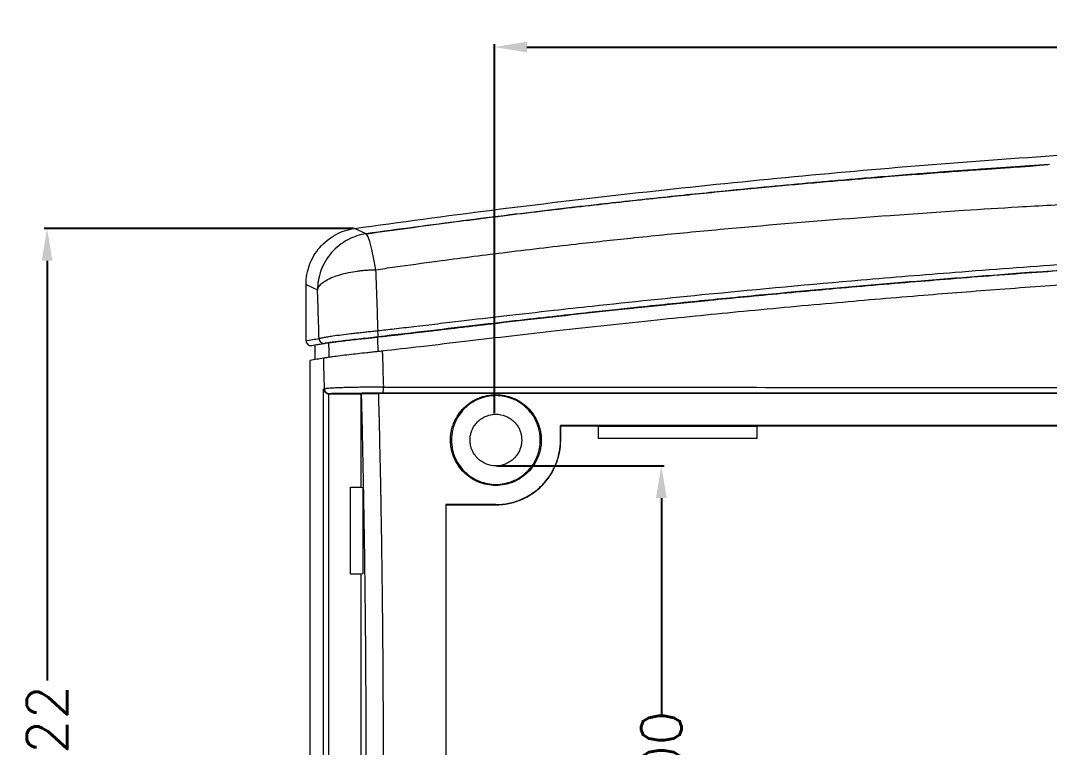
# Model space of a CAD drawing. Header units: inches. Extents: x 319 to 1827, y 1181 to 1488.
# Drawn here: x 372.8 to 436.6, y 1374.1 to 1419.2 of the extents above; entities that cross this region are included whole.
import ezdxf

# ---------------------------------------------------------------- set-up
doc = ezdxf.new("R2010")
doc.units = ezdxf.units.IN
doc.styles.get("Standard").update_dxf_attribs({"font": 'txt', "bigfont": 'gbcbig.shx'})
doc.dimstyles.new('2.5', dxfattribs={"dimtxt": 2.5, "dimasz": 2, "dimexe": 0.18, "dimexo": 0.0625, "dimgap": 0.09, "dimtad": 0, "dimzin": 0, "dimdsep": 46, "dimtxsty": 'Standard', "dimcen": 2, "dimclrd": 3, "dimclre": 3, "dimclrt": 256, "dimadec": 0, "dimazin": 0, "dimtfac": 1, "dimtofl": 0, "dimtmove": 0, "dimatfit": 3, "dimfxl": 1, "dimtolj": 1, "dimtzin": 0, "dimarcsym": 0})

# ---------------------------------------------------------------- blocks, each defined once
blk = doc.blocks.new('*D178')
at = {"color": 3, "lineweight": -2}
for p, q in [((393.458, 1406.308), (374.304, 1406.308)), ((374.484, 1404.308), (374.484, 1378.288)), ((374.484, 1342.087), (374.484, 1368.108)), ((393.458, 1340.087), (374.304, 1340.087))]:
    blk.add_line(p, q, dxfattribs=at)
at = {"color": 3}
for points in [[(374.15, 1404.308), (374.817, 1404.308), (374.484, 1406.308)], [(374.15, 1342.087), (374.817, 1342.087), (374.484, 1340.087)]]:
    blk.add_solid(points, dxfattribs=at)
at = {"layer": 'Defpoints', "color": 0}
for p in [(374.484, 1406.308), (393.52, 1406.308), (393.52, 1340.087)]:
    blk.add_point(p, dxfattribs=at)
at = {"insert": (374.484, 1373.198), "char_height": 2.5, "attachment_point": 5, "rotation": 90}
blk.add_mtext('\\A1;66.22', dxfattribs=at)
blk = doc.blocks.new('*D179')
at = {"color": 3, "lineweight": -2}
for p, q in [((402.2, 1394.858), (402.2, 1417.731)), ((529.476, 1401.01), (529.476, 1417.731)), ((404.2, 1417.551), (459.915, 1417.551)), ((527.476, 1417.551), (471.761, 1417.551))]:
    blk.add_line(p, q, dxfattribs=at)
at = {"color": 3}
for points in [[(404.2, 1417.884), (404.2, 1417.217), (402.2, 1417.551)], [(527.476, 1417.884), (527.476, 1417.217), (529.476, 1417.551)]]:
    blk.add_solid(points, dxfattribs=at)
at = {"layer": 'Defpoints', "color": 0}
for p in [(402.2, 1417.551), (529.476, 1400.948), (402.2, 1394.796)]:
    blk.add_point(p, dxfattribs=at)
at = {"insert": (465.838, 1417.551), "char_height": 2.5, "attachment_point": 5}
blk.add_mtext('\\A1;127.28', dxfattribs=at)
blk = doc.blocks.new('*D181')
at = {"color": 3, "lineweight": -2}
for p, q in [((402.338, 1391.598), (412.703, 1391.598)), ((412.523, 1389.598), (412.523, 1376.063)), ((412.523, 1353.598), (412.523, 1367.133)), ((402.338, 1351.598), (412.703, 1351.598))]:
    blk.add_line(p, q, dxfattribs=at)
at = {"color": 3}
for points in [[(412.19, 1389.598), (412.857, 1389.598), (412.523, 1391.598)], [(412.19, 1353.598), (412.857, 1353.598), (412.523, 1351.598)]]:
    blk.add_solid(points, dxfattribs=at)
at = {"layer": 'Defpoints', "color": 0}
for p in [(402.276, 1391.598), (412.523, 1391.598), (402.276, 1351.598)]:
    blk.add_point(p, dxfattribs=at)
at = {"insert": (412.523, 1371.598), "char_height": 2.5, "attachment_point": 5, "rotation": 90}
blk.add_mtext('\\A1;40.00', dxfattribs=at)

msp = doc.modelspace()

# ---------------------------------------------------------------- linework, layer by layer
at = {"color": 7, "linetype": 'Continuous', "lineweight": 15}
for p, q in [((394.25, 1405.978), (393.52, 1406.308)), ((390.52, 1402.837), (391.23, 1402.514)), ((390.52, 1399.353), (390.52, 1402.837)), ((391.073, 1399.093), (391.073, 1398.179)), ((390.769, 1348.271), (390.769, 1398.124)), ((391.606, 1396.361), (391.664, 1396.366)), ((391.606, 1350.034), (391.606, 1396.361)), ((391.931, 1396.063), (391.904, 1396.064)), ((391.904, 1396.064), (391.904, 1350.331)), ((391.963, 1396.066), (391.931, 1396.063)), ((391.931, 1396.063), (393.939, 1396.064)), ((393.939, 1396.064), (393.957, 1396.066)), ((393.939, 1390.268), (393.939, 1396.064)), ((393.957, 1396.066), (394.999, 1396.074)), ((406.276, 1394.098), (406.292, 1394.082)), ((408.576, 1394.082), (408.622, 1394.059)), ((408.622, 1394.059), (418.431, 1394.06)), ((408.625, 1393.298), (408.622, 1394.059)), ((418.431, 1394.06), (418.428, 1393.298)), ((418.431, 1394.06), (418.476, 1394.082)), ((406.292, 1393.198), (406.276, 1393.198)), ((418.428, 1393.298), (408.625, 1393.298)), ((393.276, 1384.887), (393.276, 1390.268)), ((393.276, 1390.268), (393.939, 1390.268)), ((393.939, 1390.268), (394.046, 1390.248)), ((394.046, 1390.248), (394.046, 1384.898)), ((399.176, 1389.198), (399.191, 1389.182)), ((402.276, 1389.198), (402.276, 1389.182)), ((393.939, 1384.887), (393.276, 1384.887)), ((394.046, 1384.898), (393.939, 1384.887)), ((393.939, 1361.508), (393.939, 1384.887))]:
    msp.add_line(p, q, dxfattribs=at)
for centre, radius, start, end in [((393.05, 1405.13), 1.469, 7.79352, 35.22904), ((393.538, 1399.697), 1.446, 355.4812, 11.05717), ((392.737, 1396.363), 2.573, 354.00766, 2.50178)]:
    msp.add_arc(centre, radius, start, end, dxfattribs=at)
for points, knots in [([(393.52, 1406.308), (399.189, 1407.108), (404.873, 1407.827), (416.272, 1409.107), (421.989, 1409.667), (433.43, 1410.615), (439.157, 1411.003), (450.623, 1411.62), (456.361, 1411.849), (467.846, 1412.221), (473.595, 1412.363), (485.089, 1412.555), (490.833, 1412.602), (502.317, 1412.584), (508.057, 1412.522), (519.516, 1412.227), (525.236, 1411.995), (530.946, 1411.619)], [0, 0, 0, 0, 0.125, 0.125, 0.25, 0.25, 0.375, 0.375, 0.5, 0.5, 0.625, 0.625, 0.75, 0.75, 0.875, 0.875, 1, 1, 1, 1]), ([(436.554, 1410.265), (436.146, 1410.239), (434.946, 1410.162), (433.305, 1410.048), (431.674, 1409.931), (430.465, 1409.841), (429.221, 1409.747), (427.777, 1409.634), (426.173, 1409.504), (424.579, 1409.371), (423.171, 1409.249), (421.862, 1409.133), (420.567, 1409.015), (419.227, 1408.89), (417.856, 1408.76), (416.305, 1408.607), (414.563, 1408.432), (412.574, 1408.224), (410.548, 1408.006), (408.261, 1407.751), (405.805, 1407.466), (403.046, 1407.134), (400.204, 1406.776), (397.237, 1406.389), (395.25, 1406.115), (394.25, 1405.978)], [0, 0, 0, 0, 0.028798, 0.08479, 0.115978, 0.144074, 0.170224, 0.203923, 0.246188, 0.283653, 0.316701, 0.345851, 0.376246, 0.4084, 0.440743, 0.473273, 0.518306, 0.564156, 0.614227, 0.66203, 0.726381, 0.788609, 0.858127, 0.928591, 1, 1, 1, 1]), ([(436.554, 1410.262), (436.409, 1410.251), (436.021, 1410.221), (435.42, 1410.156), (434.687, 1410.108), (433.85, 1410.051), (432.766, 1409.976), (431.419, 1409.881), (429.811, 1409.762), (427.936, 1409.619), (425.68, 1409.439), (423.014, 1409.215), (419.914, 1408.938), (416.47, 1408.61), (412.683, 1408.224), (408.555, 1407.774), (404.087, 1407.251), (399.284, 1406.65), (395.98, 1406.197), (394.271, 1405.962)], [0, 0, 0, 0, 0.010852, 0.029033, 0.043255, 0.062478, 0.088203, 0.119799, 0.15767, 0.201819, 0.252255, 0.31721, 0.390305, 0.471547, 0.560938, 0.658478, 0.764172, 0.878017, 1, 1, 1, 1]), ([(394.831, 1403.753), (395.224, 1403.809), (396.489, 1403.99), (399.109, 1404.351), (402.844, 1404.834), (406.847, 1405.308), (410.833, 1405.741), (414.649, 1406.121), (420.004, 1406.606), (425.538, 1407.048), (430.86, 1407.413), (434.856, 1407.661), (438.684, 1407.874), (444.232, 1408.147), (451.472, 1408.451), (459.192, 1408.705), (465.934, 1408.892), (472.463, 1409.049), (480.844, 1409.21), (489.997, 1409.311), (498.83, 1409.327), (507.14, 1409.272), (512.854, 1409.163), (516.212, 1409.064), (516.668, 1409.051), (517.425, 1409.027), (518.482, 1408.992), (519.838, 1408.943), (521.494, 1408.877), (523.447, 1408.791), (525.696, 1408.678), (528.241, 1408.533), (530.032, 1408.411), (530.977, 1408.347)], [0, 0, 0, 0, 0.008767, 0.028173, 0.058228, 0.091653, 0.116761, 0.146314, 0.175894, 0.234833, 0.268247, 0.293069, 0.322775, 0.352447, 0.415097, 0.481945, 0.522147, 0.563306, 0.625481, 0.706448, 0.764638, 0.819799, 0.889325, 0.890465, 0.893816, 0.899378, 0.907148, 0.917126, 0.929307, 0.943689, 0.960268, 0.97904, 1, 1, 1, 1]), ([(390.52, 1402.837), (390.52, 1403.048), (390.539, 1403.256), (390.613, 1403.665), (390.668, 1403.868), (390.814, 1404.261), (390.904, 1404.449), (391.115, 1404.807), (391.238, 1404.978), (391.511, 1405.295), (391.661, 1405.439), (391.983, 1405.7), (392.159, 1405.817), (392.524, 1406.017), (392.714, 1406.1), (393.108, 1406.23), (393.313, 1406.279), (393.52, 1406.308)], [0, 0, 0, 0, 0.125, 0.125, 0.25, 0.25, 0.375, 0.375, 0.5, 0.5, 0.625, 0.625, 0.75, 0.75, 0.875, 0.875, 1, 1, 1, 1]), ([(394.25, 1405.978), (393.872, 1405.925), (393.478, 1405.805), (392.732, 1405.412), (392.383, 1405.139), (391.809, 1404.481), (391.586, 1404.097), (391.298, 1403.304), (391.232, 1402.896), (391.23, 1402.514)], [0, 0, 0, 0, 0.25, 0.25, 0.5, 0.5, 0.75, 0.75, 1, 1, 1, 1]), ([(394.958, 1399.975), (395.294, 1400.013), (396.043, 1400.098), (397.279, 1400.244), (398.673, 1400.409), (400.523, 1400.628), (402.923, 1400.907), (405.618, 1401.213), (409.854, 1401.681), (416.193, 1402.337), (423.691, 1403.027), (431.022, 1403.629), (437.544, 1404.113), (444.411, 1404.565), (451.481, 1404.967), (457.903, 1405.27), (462.963, 1405.465), (468.018, 1405.629), (473.552, 1405.774), (480.094, 1405.892), (485.92, 1405.956), (492.399, 1405.977), (499.474, 1405.929), (506.774, 1405.807), (513.137, 1405.651), (517.882, 1405.488), (521.635, 1405.334), (524.415, 1405.213), (527.271, 1405.087), (529.161, 1405.008), (530.148, 1404.966)], [0, 0, 0, 0, 0.007516, 0.016715, 0.027595, 0.038614, 0.058016, 0.081096, 0.098667, 0.152357, 0.222072, 0.265188, 0.315012, 0.366721, 0.417378, 0.471642, 0.508929, 0.529403, 0.583555, 0.631466, 0.674272, 0.712604, 0.775008, 0.831078, 0.874438, 0.916155, 0.936444, 0.957874, 0.978011, 1, 1, 1, 1]), ([(394.831, 1403.753), (394.78, 1404.047), (394.726, 1404.34), (394.615, 1404.879), (394.559, 1405.126), (394.506, 1405.329)], [0, 0, 0, 0, 0.5, 0.5, 1, 1, 1, 1]), ([(394.986, 1399.612), (396.066, 1399.738), (398.119, 1399.976), (401.041, 1400.324), (403.648, 1400.624), (405.94, 1400.883), (407.916, 1401.101), (409.612, 1401.284), (412.005, 1401.538), (415.241, 1401.868), (420.506, 1402.376), (426.932, 1402.944), (436.38, 1403.697), (443.32, 1404.128), (447.741, 1404.403)], [0, 0, 0, 0, 0.0616754, 0.1172861, 0.1668682, 0.2104227, 0.2479504, 0.2794512, 0.3070354, 0.3842007, 0.4636143, 0.6064524, 0.7492836, 1, 1, 1, 1]), ([(530.133, 1403.697), (529.583, 1403.72), (528.506, 1403.765), (526.924, 1403.833), (525.409, 1403.899), (523.962, 1403.963), (521.728, 1404.06), (518.737, 1404.184), (513.87, 1404.36), (507.572, 1404.524), (501.277, 1404.633), (496.031, 1404.685), (490.986, 1404.709), (485.735, 1404.69), (480.691, 1404.631), (475.647, 1404.55), (469.512, 1404.412), (461.949, 1404.171), (454.372, 1403.845), (446.549, 1403.425), (439.578, 1402.977), (433.568, 1402.538), (428.554, 1402.145), (423.262, 1401.692), (417.767, 1401.186), (411.975, 1400.606), (407.185, 1400.093), (403.269, 1399.645), (400.458, 1399.314), (397.791, 1398.999), (396.033, 1398.798), (395.244, 1398.707)], [0, 0, 0, 0, 0.012274, 0.024044, 0.03531, 0.046071, 0.056327, 0.085123, 0.112707, 0.164689, 0.225165, 0.252593, 0.281216, 0.337223, 0.369199, 0.393175, 0.449195, 0.50533, 0.560984, 0.617333, 0.678987, 0.715804, 0.750915, 0.790445, 0.833527, 0.873231, 0.919507, 0.94036, 0.960687, 0.982347, 1, 1, 1, 1]), ([(391.23, 1402.514), (391.236, 1402.535), (391.247, 1402.575), (391.274, 1402.633), (391.338, 1402.746), (391.478, 1402.901), (391.769, 1403.104), (392.139, 1403.282), (392.611, 1403.447), (393.128, 1403.575), (393.604, 1403.657), (393.984, 1403.703), (394.269, 1403.728), (394.551, 1403.746), (394.738, 1403.751), (394.831, 1403.753)], [0, 0, 0, 0, 0.03345, 0.064391, 0.092824, 0.214083, 0.317011, 0.442567, 0.552284, 0.673737, 0.784298, 0.840039, 0.894874, 0.947425, 1, 1, 1, 1]), ([(394.831, 1403.753), (394.84, 1403.501), (394.858, 1402.998), (394.884, 1402.242), (394.909, 1401.487), (394.934, 1400.731), (394.95, 1400.227), (394.958, 1399.975)], [0, 0, 0, 0, 0.20139, 0.402088, 0.602091, 0.801396, 1, 1, 1, 1]), ([(394.98, 1399.583), (395.523, 1399.645), (396.572, 1399.764), (398.156, 1399.953), (399.533, 1400.116), (400.741, 1400.258), (401.751, 1400.376), (402.922, 1400.511), (405.821, 1400.843), (408.663, 1401.157), (411.286, 1401.433), (412.121, 1401.52), (412.962, 1401.607), (413.806, 1401.693), (414.655, 1401.778), (415.944, 1401.907), (417.715, 1402.079), (420.011, 1402.297), (422.44, 1402.519), (425, 1402.744), (427.568, 1402.962), (430.183, 1403.175), (432.787, 1403.379), (435.462, 1403.579), (437.43, 1403.721), (438.513, 1403.795), (438.707, 1403.808)], [0, 0, 0, 0, 0.0373741, 0.0722644, 0.1091062, 0.132232, 0.1553928, 0.1785869, 0.2128341, 0.354776, 0.3737971, 0.3929167, 0.412135, 0.4314525, 0.4508692, 0.4703852, 0.5198346, 0.5723108, 0.6278149, 0.6862895, 0.7476875, 0.8036926, 0.8653177, 0.9259306, 0.9867367, 1, 1, 1, 1]), ([(391.327, 1399.486), (391.319, 1399.739), (391.304, 1400.247), (391.28, 1401.005), (391.256, 1401.761), (391.239, 1402.263), (391.23, 1402.514)], [0, 0, 0, 0, 0.250022, 0.500014, 0.749998, 1, 1, 1, 1]), ([(391.327, 1399.486), (391.333, 1399.488), (391.346, 1399.493), (391.376, 1399.502), (391.411, 1399.512), (391.453, 1399.521), (391.5, 1399.532), (391.55, 1399.542), (391.657, 1399.563), (391.849, 1399.598), (392.211, 1399.656), (392.688, 1399.723), (393.191, 1399.784), (393.616, 1399.832), (393.945, 1399.869), (394.282, 1399.905), (394.621, 1399.94), (394.846, 1399.963), (394.958, 1399.975)], [0, 0, 0, 0, 0.034596, 0.068039, 0.100224, 0.131051, 0.16043, 0.188279, 0.214527, 0.319668, 0.420176, 0.553722, 0.682407, 0.746331, 0.810341, 0.874144, 0.937452, 1, 1, 1, 1]), ([(395.034, 1399.59), (396.252, 1399.732), (397.522, 1399.879), (398.793, 1400.028), (398.844, 1400.034)], [0, 0, 0, 0, 0.9597487, 1, 1, 1, 1]), ([(390.52, 1399.353), (390.653, 1399.376), (390.922, 1399.423), (391.19, 1399.465), (391.327, 1399.486)], [0, 0, 0, 0, 0.492357, 1, 1, 1, 1]), ([(390.52, 1399.353), (390.52, 1399.265), (390.561, 1399.179), (390.693, 1399.067), (390.785, 1399.042), (390.871, 1399.058)], [0, 0, 0, 0, 0.5, 0.5, 1, 1, 1, 1]), ([(391.327, 1399.486), (391.327, 1399.447), (391.334, 1399.406), (391.369, 1399.326), (391.397, 1399.288), (391.466, 1399.228), (391.508, 1399.207), (391.592, 1399.184), (391.633, 1399.183), (391.67, 1399.189)], [0, 0, 0, 0, 0.25, 0.25, 0.5, 0.5, 0.75, 0.75, 1, 1, 1, 1]), ([(394.98, 1399.583), (394.572, 1399.538), (394.156, 1399.493), (393.382, 1399.409), (393.024, 1399.369), (392.419, 1399.295), (392.172, 1399.261), (391.816, 1399.211), (391.707, 1399.194), (391.67, 1399.189)], [0, 0, 0, 0, 0.25, 0.25, 0.5, 0.5, 0.75, 0.75, 1, 1, 1, 1]), ([(391.932, 1399.227), (391.938, 1399.228), (391.949, 1399.23), (391.976, 1399.234), (392.011, 1399.239), (392.054, 1399.245), (392.105, 1399.252), (392.164, 1399.26), (392.286, 1399.276), (392.507, 1399.306), (392.886, 1399.352), (393.334, 1399.404), (393.758, 1399.45), (394.114, 1399.489), (394.387, 1399.518), (394.664, 1399.548), (394.849, 1399.569), (394.942, 1399.579)], [0, 0, 0, 0, 0.036642, 0.072923, 0.108941, 0.144797, 0.180589, 0.216419, 0.252385, 0.377582, 0.501499, 0.626484, 0.750719, 0.813326, 0.875295, 0.937301, 1, 1, 1, 1]), ([(394.942, 1399.579), (394.946, 1399.442), (394.955, 1399.142), (394.964, 1398.841), (394.969, 1398.677)], [0, 0, 0, 0, 0.4559349, 1, 1, 1, 1]), ([(395.244, 1398.707), (395.19, 1398.701), (395.081, 1398.689), (394.917, 1398.671), (394.754, 1398.653), (394.593, 1398.635), (394.434, 1398.618), (394.14, 1398.586), (393.713, 1398.54), (393.152, 1398.478), (392.614, 1398.413), (392.218, 1398.359), (391.957, 1398.322), (391.813, 1398.3), (391.716, 1398.286), (391.649, 1398.275), (391.625, 1398.272), (391.612, 1398.27)], [0, 0, 0, 0, 0.030557, 0.061044, 0.091419, 0.121641, 0.151667, 0.181458, 0.289204, 0.400573, 0.534448, 0.673069, 0.751166, 0.831567, 0.882217, 0.93857, 1, 1, 1, 1]), ([(391.612, 1398.27), (391.47, 1398.247), (391.189, 1398.201), (390.908, 1398.15), (390.769, 1398.124)], [0, 0, 0, 0, 0.507652, 1, 1, 1, 1]), ([(391.664, 1396.366), (391.656, 1396.684), (391.639, 1397.32), (391.621, 1397.953), (391.612, 1398.27)], [0, 0, 0, 0, 0.499952, 1, 1, 1, 1]), ([(391.606, 1396.361), (391.607, 1396.35), (391.611, 1396.314), (391.63, 1396.259), (391.664, 1396.202), (391.706, 1396.153), (391.761, 1396.11), (391.831, 1396.076), (391.881, 1396.068), (391.904, 1396.064)], [0, 0, 0, 0, 0.081639, 0.285697, 0.434566, 0.552186, 0.721305, 0.870101, 1, 1, 1, 1]), ([(395.308, 1396.475), (395.249, 1396.475), (395.13, 1396.475), (394.95, 1396.474), (394.767, 1396.473), (394.583, 1396.472), (394.398, 1396.47), (394.213, 1396.468), (394.029, 1396.466), (393.846, 1396.464), (393.665, 1396.461), (393.486, 1396.458), (393.311, 1396.454), (393.14, 1396.45), (392.966, 1396.446), (392.788, 1396.441), (392.604, 1396.435), (392.422, 1396.428), (392.246, 1396.42), (392.081, 1396.411), (391.933, 1396.401), (391.809, 1396.39), (391.712, 1396.379), (391.68, 1396.37), (391.664, 1396.366)], [0, 0, 0, 0, 0.032725, 0.065987, 0.09977, 0.134057, 0.168829, 0.204073, 0.239795, 0.275999, 0.312691, 0.349876, 0.387555, 0.425729, 0.464396, 0.508924, 0.557206, 0.609237, 0.665005, 0.724512, 0.787778, 0.854815, 0.925591, 1, 1, 1, 1]), ([(391.664, 1396.366), (391.664, 1396.296), (391.693, 1396.213), (391.81, 1396.096), (391.893, 1396.066), (391.963, 1396.066)], [0, 0, 0, 0, 0.5, 0.5, 1, 1, 1, 1]), ([(395.297, 1396.094), (395.245, 1396.094), (395.141, 1396.094), (394.985, 1396.094), (394.83, 1396.094), (394.632, 1396.093), (394.395, 1396.093), (394.037, 1396.092), (393.612, 1396.09), (393.13, 1396.087), (392.694, 1396.083), (392.392, 1396.079), (392.202, 1396.075), (392.087, 1396.072), (392.004, 1396.069), (391.977, 1396.067), (391.963, 1396.066)], [0, 0, 0, 0, 0.0313521, 0.0626802, 0.0940644, 0.1255842, 0.1830049, 0.2398876, 0.3516755, 0.4634946, 0.5928272, 0.7224097, 0.7921085, 0.8611326, 0.9301931, 1, 1, 1, 1]), ([(394.245, 1373.198), (394.245, 1373.494), (394.245, 1374.087), (394.243, 1374.977), (394.241, 1375.866), (394.238, 1376.755), (394.235, 1377.643), (394.23, 1378.53), (394.224, 1379.417), (394.218, 1380.304), (394.211, 1381.19), (394.203, 1382.075), (394.194, 1382.96), (394.184, 1383.845), (394.17, 1384.982), (394.151, 1386.368), (394.126, 1388.002), (394.098, 1389.628), (394.068, 1391.248), (394.034, 1392.861), (393.997, 1394.469), (393.971, 1395.533), (393.957, 1396.066)], [0, 0, 0, 0, 0.038413, 0.076808, 0.11519, 0.153563, 0.191932, 0.230301, 0.268675, 0.307057, 0.345454, 0.383868, 0.422305, 0.460768, 0.499264, 0.57083, 0.642338, 0.713816, 0.785292, 0.856795, 0.928355, 1, 1, 1, 1]), ([(459.976, 1396.075), (459.201, 1396.075), (457.526, 1396.075), (454.829, 1396.075), (451.561, 1396.075), (447.843, 1396.075), (442.449, 1396.075), (435.693, 1396.075), (427.574, 1396.075), (419.442, 1396.075), (412.66, 1396.075), (407.914, 1396.075), (405.198, 1396.074), (402.848, 1396.075), (400.267, 1396.075), (397.548, 1396.075), (395.821, 1396.074), (394.999, 1396.074)], [0, 0, 0, 0, 0.035805, 0.077319, 0.124535, 0.186731, 0.248945, 0.373592, 0.498595, 0.623758, 0.749011, 0.811682, 0.842888, 0.874398, 0.920194, 0.962063, 1, 1, 1, 1]), ([(394.999, 1396.074), (395.007, 1395.78), (395.022, 1395.193), (395.044, 1394.309), (395.064, 1393.425), (395.084, 1392.541), (395.103, 1391.656), (395.121, 1390.771), (395.138, 1389.886), (395.154, 1389.001), (395.169, 1388.116), (395.183, 1387.231), (395.197, 1386.347), (395.209, 1385.463), (395.221, 1384.58), (395.232, 1383.698), (395.242, 1382.816), (395.251, 1381.935), (395.259, 1381.055), (395.266, 1380.177), (395.273, 1379.299), (395.278, 1378.423), (395.283, 1377.548), (395.287, 1376.675), (395.29, 1375.803), (395.292, 1374.933), (395.293, 1374.065), (395.293, 1373.486), (395.293, 1373.198)], [0, 0, 0, 0, 0.039549, 0.079011, 0.118386, 0.157672, 0.196871, 0.235982, 0.275004, 0.313939, 0.352786, 0.391545, 0.430217, 0.468803, 0.507302, 0.545715, 0.584041, 0.622281, 0.660436, 0.698505, 0.736489, 0.774387, 0.8122, 0.849929, 0.887573, 0.925133, 0.962608, 1, 1, 1, 1]), ([(459.976, 1396.094), (459.225, 1396.094), (457.687, 1396.094), (455.325, 1396.094), (452.853, 1396.094), (450.272, 1396.094), (447.581, 1396.094), (444.781, 1396.094), (441.352, 1396.094), (436.724, 1396.094), (431.189, 1396.094), (425.977, 1396.094), (421.368, 1396.094), (417.254, 1396.094), (413.09, 1396.094), (409.271, 1396.094), (405.638, 1396.094), (402.105, 1396.094), (398.654, 1396.094), (396.4, 1396.094), (395.297, 1396.094)], [0, 0, 0, 0, 0.034833, 0.07136, 0.109579, 0.149485, 0.19108, 0.23437, 0.279362, 0.350109, 0.448988, 0.536103, 0.591805, 0.662756, 0.7269, 0.784907, 0.839868, 0.895408, 0.948782, 1, 1, 1, 1]), ([(395.308, 1396.475), (395.907, 1396.475), (397.151, 1396.475), (399.084, 1396.475), (401.154, 1396.474), (403.359, 1396.472), (405.378, 1396.471), (407.299, 1396.47), (409.734, 1396.469), (414.578, 1396.466), (420.375, 1396.462), (426.367, 1396.457), (431.155, 1396.455), (436.3, 1396.45), (441.785, 1396.448), (446.104, 1396.446), (449.512, 1396.445), (452.559, 1396.444), (456.209, 1396.443), (458.822, 1396.442), (459.968, 1396.442)], [0, 0, 0, 0, 0.027816, 0.057731, 0.089747, 0.123863, 0.160081, 0.183416, 0.21301, 0.273034, 0.40813, 0.481954, 0.550979, 0.630267, 0.72064, 0.805433, 0.830629, 0.878779, 0.946804, 1, 1, 1, 1]), ([(399.463, 1393.198), (399.464, 1393.251), (399.466, 1393.359), (399.48, 1393.519), (399.503, 1393.677), (399.535, 1393.833), (399.576, 1393.988), (399.626, 1394.141), (399.732, 1394.413), (399.935, 1394.788), (400.293, 1395.213), (400.723, 1395.561), (401.211, 1395.815), (401.735, 1395.972), (402.278, 1396.024), (402.822, 1395.971), (403.346, 1395.813), (403.833, 1395.559), (404.261, 1395.21), (404.618, 1394.785), (404.839, 1394.375), (404.967, 1394.027), (405.036, 1393.755), (405.08, 1393.478), (405.085, 1393.291), (405.088, 1393.198)], [0, 0, 0, 0, 0.018573, 0.037009, 0.055364, 0.073694, 0.092057, 0.11051, 0.12911, 0.192852, 0.256316, 0.318581, 0.380275, 0.441244, 0.501667, 0.561985, 0.6228, 0.683961, 0.745622, 0.808573, 0.871664, 0.903868, 0.935786, 0.967728, 1, 1, 1, 1]), ([(405.026, 1393.198), (405.025, 1393.255), (405.023, 1393.371), (405.006, 1393.543), (404.979, 1393.713), (404.942, 1393.881), (404.893, 1394.047), (404.791, 1394.332), (404.591, 1394.719), (404.234, 1395.155), (403.797, 1395.513), (403.308, 1395.765), (402.795, 1395.916), (402.276, 1395.963), (401.758, 1395.916), (401.244, 1395.765), (400.755, 1395.513), (400.318, 1395.155), (399.961, 1394.719), (399.734, 1394.28), (399.605, 1393.883), (399.538, 1393.543), (399.53, 1393.313), (399.526, 1393.198)], [0, 0, 0, 0, 0.020146, 0.040137, 0.06005, 0.079967, 0.099968, 0.120131, 0.185081, 0.250093, 0.315044, 0.380056, 0.440012, 0.500029, 0.559985, 0.620002, 0.684952, 0.749965, 0.814915, 0.879927, 0.920045, 0.959855, 1, 1, 1, 1]), ([(400.676, 1393.198), (400.677, 1393.238), (400.678, 1393.318), (400.692, 1393.438), (400.715, 1393.556), (400.746, 1393.673), (400.81, 1393.851), (400.929, 1394.082), (401.137, 1394.336), (401.391, 1394.545), (401.764, 1394.738), (402.276, 1394.836), (402.788, 1394.738), (403.161, 1394.545), (403.415, 1394.337), (403.623, 1394.083), (403.755, 1393.828), (403.83, 1393.597), (403.869, 1393.399), (403.874, 1393.265), (403.876, 1393.198)], [0, 0, 0, 0, 0.024172, 0.048145, 0.072058, 0.096048, 0.120253, 0.185252, 0.250358, 0.315357, 0.380462, 0.500024, 0.619586, 0.684585, 0.749691, 0.81469, 0.879795, 0.919948, 0.959802, 1, 1, 1, 1]), ([(458.976, 1394.098), (458.152, 1394.098), (456.484, 1394.098), (453.955, 1394.098), (451.381, 1394.098), (447.877, 1394.098), (443.218, 1394.098), (436.847, 1394.098), (429.649, 1394.098), (423.102, 1394.098), (417.901, 1394.098), (413.965, 1394.098), (410.131, 1394.098), (407.534, 1394.098), (406.276, 1394.098)], [0, 0, 0, 0, 0.046902, 0.095009, 0.143958, 0.193445, 0.29449, 0.409136, 0.556109, 0.704252, 0.781793, 0.85214, 0.928358, 1, 1, 1, 1]), ([(406.292, 1393.198), (406.292, 1393.345), (406.292, 1393.64), (406.292, 1393.935), (406.292, 1394.082)], [0, 0, 0, 0, 0.4999819, 1, 1, 1, 1]), ([(406.292, 1394.082), (406.669, 1394.082), (407.43, 1394.082), (408.192, 1394.082), (408.576, 1394.082)], [0, 0, 0, 0, 0.4956205, 1, 1, 1, 1]), ([(418.476, 1394.082), (422.643, 1394.082), (426.809, 1394.082), (435.143, 1394.082), (439.309, 1394.082), (443.476, 1394.082)], [0, 0, 0, 0, 0.5, 0.5, 1, 1, 1, 1]), ([(405.088, 1393.198), (405.087, 1393.144), (405.085, 1393.037), (405.072, 1392.877), (405.05, 1392.719), (405.018, 1392.563), (404.978, 1392.409), (404.929, 1392.257), (404.823, 1391.985), (404.623, 1391.611), (404.269, 1391.184), (403.837, 1390.835), (403.35, 1390.575), (402.821, 1390.416), (402.272, 1390.366), (401.723, 1390.417), (401.196, 1390.578), (400.709, 1390.838), (400.279, 1391.187), (399.926, 1391.615), (399.708, 1392.023), (399.581, 1392.371), (399.513, 1392.642), (399.471, 1392.918), (399.466, 1393.104), (399.463, 1393.198)], [0, 0, 0, 0, 0.018517, 0.036877, 0.055137, 0.073354, 0.091586, 0.109892, 0.128327, 0.1916, 0.254105, 0.31663, 0.378751, 0.439689, 0.501297, 0.562779, 0.623456, 0.685171, 0.747202, 0.809175, 0.872026, 0.904043, 0.935838, 0.967721, 1, 1, 1, 1]), ([(399.526, 1393.198), (399.527, 1393.14), (399.529, 1393.024), (399.546, 1392.852), (399.572, 1392.682), (399.61, 1392.514), (399.658, 1392.348), (399.761, 1392.063), (399.96, 1391.677), (400.318, 1391.24), (400.755, 1390.882), (401.244, 1390.63), (401.757, 1390.479), (402.276, 1390.432), (402.794, 1390.479), (403.308, 1390.63), (403.797, 1390.882), (404.234, 1391.24), (404.591, 1391.676), (404.817, 1392.115), (404.946, 1392.512), (405.014, 1392.852), (405.022, 1393.082), (405.026, 1393.198)], [0, 0, 0, 0, 0.020146, 0.040137, 0.06005, 0.079967, 0.099968, 0.120131, 0.185081, 0.250093, 0.315044, 0.380056, 0.440012, 0.500029, 0.559985, 0.620002, 0.684952, 0.749965, 0.814915, 0.879927, 0.920045, 0.959855, 1, 1, 1, 1]), ([(403.876, 1393.198), (403.875, 1393.157), (403.873, 1393.077), (403.859, 1392.957), (403.837, 1392.839), (403.805, 1392.722), (403.742, 1392.544), (403.623, 1392.313), (403.415, 1392.059), (403.161, 1391.85), (402.788, 1391.657), (402.276, 1391.559), (401.764, 1391.657), (401.391, 1391.85), (401.137, 1392.058), (400.929, 1392.312), (400.797, 1392.567), (400.722, 1392.798), (400.683, 1392.996), (400.678, 1393.13), (400.676, 1393.198)], [0, 0, 0, 0, 0.024172, 0.048145, 0.072058, 0.096048, 0.120253, 0.185252, 0.250358, 0.315357, 0.380462, 0.500024, 0.619586, 0.684585, 0.749691, 0.81469, 0.879795, 0.919948, 0.959802, 1, 1, 1, 1]), ([(402.276, 1389.182), (402.544, 1389.182), (402.809, 1389.209), (403.329, 1389.313), (403.587, 1389.393), (404.074, 1389.597), (404.305, 1389.723), (404.744, 1390.019), (404.949, 1390.189), (405.316, 1390.561), (405.482, 1390.766), (405.772, 1391.205), (405.893, 1391.435), (406.09, 1391.915), (406.166, 1392.168), (406.266, 1392.678), (406.292, 1392.936), (406.292, 1393.198)], [0, 0, 0, 0, 0.125, 0.125, 0.25, 0.25, 0.375, 0.375, 0.5, 0.5, 0.625, 0.625, 0.75, 0.75, 0.875, 0.875, 1, 1, 1, 1]), ([(402.276, 1389.198), (401.755, 1389.198), (400.722, 1389.198), (399.688, 1389.198), (399.176, 1389.198)], [0, 0, 0, 0, 0.504021, 1, 1, 1, 1]), ([(399.176, 1389.198), (399.176, 1388.887), (399.176, 1388.265), (399.176, 1387.331), (399.176, 1386.395), (399.176, 1385.458), (399.176, 1384.52), (399.176, 1383.58), (399.176, 1382.639), (399.176, 1381.697), (399.176, 1380.754), (399.176, 1379.81), (399.176, 1378.866), (399.176, 1377.922), (399.176, 1376.977), (399.176, 1376.033), (399.176, 1375.088), (399.176, 1374.143), (399.176, 1373.513), (399.176, 1373.198)], [0, 0, 0, 0, 0.058966, 0.117886, 0.176771, 0.235636, 0.294492, 0.353352, 0.412221, 0.47109, 0.52995, 0.58879, 0.647601, 0.706374, 0.765114, 0.823834, 0.882546, 0.941264, 1, 1, 1, 1]), ([(399.191, 1373.198), (399.191, 1375.879), (399.191, 1378.56), (399.191, 1383.899), (399.191, 1386.55), (399.191, 1389.182)], [0, 0, 0, 0, 0.5, 0.5, 1, 1, 1, 1]), ([(399.191, 1389.182), (399.475, 1389.182), (399.759, 1389.182), (400.043, 1389.182), (400.327, 1389.182), (400.611, 1389.182), (400.895, 1389.182), (401.355, 1389.182), (401.816, 1389.182), (402.276, 1389.182)], [0, 0, 0, 0, 0.000852289, 0.000852289, 0.000852289, 0.001704577, 0.001704577, 0.001704577, 0.003086443, 0.003086443, 0.003086443, 0.003086443])]:
    msp.add_open_spline(points, degree=3, knots=knots, dxfattribs=at)
for points in [[(390.871, 1399.058), (391.137, 1399.105), (391.404, 1399.149), (391.67, 1399.189)], [(391.073, 1399.093), (391.359, 1399.142), (391.646, 1399.186), (391.932, 1399.227)], [(391.958, 1398.322), (391.95, 1398.624), (391.941, 1398.926), (391.932, 1399.227)], [(395.244, 1398.707), (395.266, 1397.966), (395.287, 1397.222), (395.308, 1396.475)], [(406.276, 1393.198), (406.276, 1393.498), (406.276, 1393.798), (406.276, 1394.098)], [(402.276, 1389.198), (402.541, 1389.198), (403.07, 1389.251), (403.825, 1389.482), (404.526, 1389.859), (405.134, 1390.362), (405.63, 1390.972), (405.998, 1391.664), (406.224, 1392.413), (406.276, 1392.936), (406.276, 1393.198)]]:
    msp.add_open_spline(points, degree=3, dxfattribs=at)

# ---------------------------------------------------------------- dimensions: what is measured, and where the dimension line sits
dim = msp.add_linear_dim(base=(402.2, 1417.551), p1=(529.476, 1400.948), p2=(402.2, 1394.796), dimstyle='2.5')
dim.commit()
dim.dimension.update_dxf_attribs({"geometry": '*D179', "text_midpoint": (465.838, 1417.551)})
for base, p1, p2, picture, middle in [((374.484, 1406.308), (393.52, 1340.087), (393.52, 1406.308), '*D178', (374.484, 1373.198)), ((412.523, 1391.598), (402.276, 1351.598), (402.276, 1391.598), '*D181', (412.523, 1371.598))]:
    dim = msp.add_linear_dim(base=base, p1=p1, p2=p2, angle=90, dimstyle='2.5')
    dim.commit()
    dim.dimension.update_dxf_attribs({"geometry": picture, "text_midpoint": middle})

doc.saveas('drawing.dxf')
